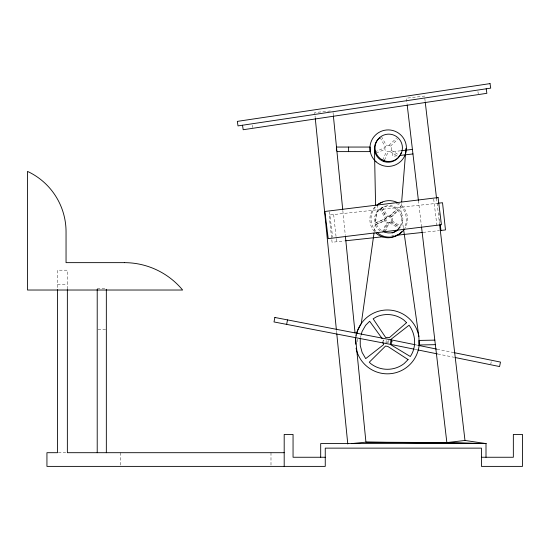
<?xml version="1.0" encoding="UTF-8"?>
<svg xmlns="http://www.w3.org/2000/svg" width="550" height="550" viewBox="0 0 550 550"><rect width="100%" height="100%" fill="white"/><g stroke="black" fill="none" stroke-linecap="round" stroke-linejoin="round"><path stroke-width="0.41" stroke-dasharray="2.75 2.06" d="M382.862 341.914L383.233 340.044M401.383 205.246L401.521 203.548M384.904 147.682L384.904 149.414A3.341 3.341 0 0 0 386.457 151.442L388.994 151.779L391.022 150.219A3.341 3.341 0 0 0 390.493 146.183L388.994 145.324A3.341 3.341 0 0 0 386.457 145.654L384.904 147.682L374.853 151.889M384.835 219.058L384.835 220.784A3.341 3.341 0 0 0 386.389 222.812L388.926 223.149L390.954 221.588A3.341 3.341 0 0 0 390.424 217.559L388.926 216.693A3.341 3.341 0 0 0 386.389 217.023L384.835 219.058L374.784 223.259L376.104 226.586L378.235 229.453L379.913 230.78M385.976 218.412L385.976 220.144A3.341 3.341 0 0 0 387.537 222.173L390.067 222.502L392.102 220.949A3.341 3.341 0 0 0 391.566 216.913L390.067 216.047A3.341 3.341 0 0 0 387.537 216.384L385.976 218.412L375.932 222.619L377.252 225.94L379.383 228.807L382.181 231.028M374.268 231.344L377.836 205.975M385.887 342.719L386.313 340.478M383.632 341.413L383.934 339.921M387.949 343.069L388.706 339.343M490.786 363.99L491.239 361.756M356.132 336.586L356.682 334.146M360.442 337.631L361.054 335.328M382.731 160.071L386.457 151.442M384.601 160.05L388.128 151.889M382.319 232.224L386.389 222.812M383.467 231.584L387.537 222.173M384.216 232.162L388.059 223.259M385.357 231.516L389.207 222.619M397.588 229.742L399.809 226.944A13.688 13.688 0 0 0 397.884 210.389L395.086 208.168A13.688 13.688 0 0 0 381.397 207.962L378.531 210.093A13.688 13.688 0 0 0 374.784 223.259M398.736 229.103L400.957 226.298A13.688 13.688 0 0 0 399.032 209.749L396.227 207.529A13.688 13.688 0 0 0 382.546 207.322L379.672 209.454A13.688 13.688 0 0 0 375.932 222.619M385.853 343.606L389.276 340.182M388.994 145.324L396.639 137.974M390.493 146.183L397.953 139.019M388.926 216.693L396.571 209.351M390.067 216.047L397.719 208.704M390.424 217.559L397.884 210.389M391.566 216.913L399.032 209.749M376.234 153.044L384.904 149.414M376.523 224.104L385.976 220.144M375.375 224.744L384.835 220.784M400.703 150.782L392.336 151.766L392.872 156.296L397.891 155.712M438.261 203.191L329.127 215.05L332.083 242.261L344.252 240.941M391.751 235.785L394.322 235.503M423.129 232.375L439.512 230.594M330.385 110.976L314.703 112.544L315.212 117.666M57.516 284.474L67.361 284.474M97.213 288.441L106.336 288.441M98.037 329.766L106.336 329.766M58.334 452.698L65.718 452.698M415.601 344.816L418.124 345.324M437.051 349.181L453.819 352.591M414.342 349.216L417.697 349.896M437.821 353.994L453.743 357.232M391.022 150.219L399.877 155.574M389.799 151.442L398.826 156.901M392.102 220.949L400.957 226.298M390.954 221.588L399.809 226.944M390.878 222.173L399.905 227.624M389.73 222.812L398.757 228.271M381.466 136.593L386.457 145.654M380.119 137.589L385.234 146.877M382.546 207.322L387.537 216.384M381.397 207.962L386.389 217.023M381.198 208.319L386.313 217.607M380.05 208.966L385.165 218.247M477.929 91.575L478.266 93.83M252.299 125.297L252.636 127.552M400.242 205.886L403.384 227.934M433.668 198.976L436.899 225.294M329.505 211.764L332.633 237.236M425.129 101.172L424.524 96.058L406.402 98.189L407.103 104.156M436.542 198.351L439.546 223.926M418.419 200.482L421.424 226.057M439.099 213.428L439.278 215.126M439.746 219.381L440.021 221.932M333.657 214.555L336.614 241.773M333.032 112.441L333.376 115.858M342.836 210.671L345.311 235.441M355.197 334.531L355.369 336.236M336.442 330.364L336.696 332.929M357.734 338.938L357.734 343.502M270.992 452.698L270.992 465.527M120.429 452.698L120.429 465.527M67.361 289.039L67.361 270.188L57.516 270.188L57.516 289.039M355.905 336.545A31.941 31.941 0 0 1 356.428 334.077M397.444 202.572A18.253 18.253 0 0 1 404.8 228.456M375.994 231.419A18.253 18.253 0 0 1 375.616 206.759M396.296 203.211A18.253 18.253 0 0 1 404.429 227.707M374.309 231.468A18.253 18.253 0 0 1 375.581 206.264"/><path stroke-width="0.82" d="M401.658 201.85L405.955 148.383M374.027 233.035L361.288 323.51L357.411 330.894L356.868 333.334M286.646 324.383L287.506 319.901M361.261 334.558L362.079 331.492L365.64 325.291L369.655 321.262L382.223 338.649M383.962 161.535L384.601 160.05M379.61 137.968L378.599 138.724A13.688 13.688 0 0 0 374.853 151.889C376.111 156.544 379.775 160.318 384.388 161.714A13.688 13.688 0 0 0 397.657 158.373L399.877 155.574A13.688 13.688 0 0 0 401.081 152.976M401.541 150.686L412.418 149.407M399.561 155.512L412.947 153.938M486.001 457.256L486.001 443.568L464.984 440.454L446.861 442.585L365.942 442.159L351.911 443.561M438.261 203.191L442.523 202.73L445.479 229.941L440.364 230.498M345.723 240.783L383.268 236.706M395.993 235.324L422.462 232.444M434.823 340.134L419.045 340.423L419.045 344.981L435.353 344.664M481.704 443.582L486.001 443.568L446.861 442.585L421.52 226.909M337.205 151.621L370.136 151.621L370.136 147.056L336.394 147.056L336.394 150.858M284.192 452.698L67.361 452.698L67.361 289.623M325.256 457.256L293.054 457.256L293.054 434.445L284.192 434.445L284.192 466.386M481.436 457.256L513.342 457.256L513.342 434.445L522.5 434.445L522.5 466.386L481.436 466.386L481.436 448.133L325.256 448.133L325.256 466.386L46.936 466.386L46.936 452.698L57.516 452.698L57.516 289.623M390.39 339.687L415.257 344.747M418.605 345.428L436.611 349.092M454.259 352.681L500.486 362.086L499.572 366.554L455.029 357.493M390.871 344.438L413.848 349.113M417.697 349.896L437.381 353.904M383.467 231.584L385.461 232.444A13.688 13.688 0 0 0 398.214 229.584M382.848 342.375L383.687 344.582L365.702 358.621L362.12 352.44L360.257 345.544L360.243 338.394M486.193 88.804L486.867 93.314L243.189 129.731L242.516 125.221M403.501 228.786L418.859 336.476L419.196 344.809A31.941 31.941 0 0 1 356.07 348.171M425.226 102.025L436.542 198.351M439.649 224.778L464.984 440.454M407.199 105.009L418.419 200.482M374.853 151.889L374.44 148.342L375.581 205.04M440.296 224.482L440.942 230.436M333.376 115.858L342.753 209.818M345.393 236.301L355.032 332.819M355.458 337.095L365.942 442.159L486.001 443.568L320.691 443.568L320.691 457.256M315.294 118.525L336.359 329.512M336.786 333.781L347.779 443.974M355.795 344.245L355.582 339.027A31.941 31.941 0 0 1 355.774 337.37M348.604 147.056L348.604 151.621M106.336 289.293L106.336 452.698M97.213 289.293L97.213 452.698M356.641 333.266A31.941 31.941 0 0 1 418.859 336.476M404.367 229.123A18.253 18.253 0 0 1 377.135 232.526M377.321 205.081A18.253 18.253 0 0 1 397.444 202.572M401.754 231.653A18.253 18.253 0 0 1 375.987 233.166M376.791 205.219A18.253 18.253 0 0 1 382.36 202.208M397.066 230.23A13.688 13.688 0 0 1 392.088 233.001M391.93 341.461L390.919 344.809L410.307 356.51C416.701 347.188 415.759 334.139 409.076 325.208L391.091 339.254L391.93 341.461M274.869 317.467L274.003 321.949L390.218 344.327L391.084 339.845L274.869 317.467M408.086 359.597L404.099 363.605A27.376 27.376 0 0 1 370.762 363.667L369.284 362.196L385.516 346.074L387.846 346.459L408.086 359.597M406.553 322.692L389.263 337.755A4.565 4.565 0 0 0 385.777 337.652L373.147 318.801L376.867 316.642A27.376 27.376 0 0 1 404.016 320.169L406.553 322.692M490.029 83.614L237.332 121.385L238.006 125.895L490.71 88.131L490.029 83.614M438.089 197.567L324.871 211.468L328.212 238.638L441.423 224.737L438.089 197.567M124.341 262.646L66.048 262.646L66.048 231.804A66.612 66.612 0 0 0 27.5 171.394L27.5 290.022L182.627 290.022A75.749 75.749 0 0 0 124.341 262.646M381.893 159.672A13.688 13.688 0 0 0 402.421 147.819A13.688 13.688 0 0 0 381.893 135.967A13.688 13.688 0 0 0 381.893 159.672M376.056 161.796A18.253 18.253 0 0 0 406.058 151.841A18.253 18.253 0 0 0 382.436 130.838A18.253 18.253 0 0 0 376.056 161.796"/></g></svg>
